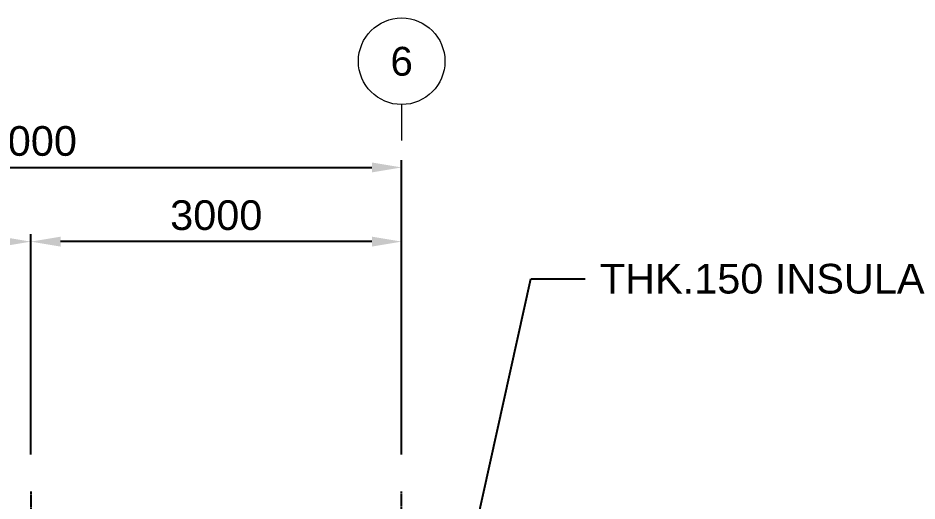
# Model space of a CAD drawing. Header units: millimetres. Extents: x 66027 to 360317, y -114806 to -64032.
# Drawn here: x 327712 to 334986, y -95301 to -91395 of the extents above; entities that cross this region are included whole.
import ezdxf
from ezdxf.enums import TextEntityAlignment as Align

# ---------------------------------------------------------------- set-up
doc = ezdxf.new("R2010")
doc.units = ezdxf.units.MM
doc.header["$LTSCALE"] = 140
doc.linetypes.add('CENTER', pattern=[2, 1.25, -0.25, 0.25, -0.25])
doc.layers.get('Defpoints').update_dxf_attribs({"color": 175})
for name, color, linetype in [('C_BLOCK', 7, 'Continuous'), ('C_CEN', 1, 'CENTER'), ('C_TEXT_01', 2, 'Continuous'), ('DIM-SCALE', 7, 'Continuous')]:
    doc.layers.add(name, color=color, linetype=linetype)
doc.styles.add('Arial', font='arial.ttf')
doc.styles.add('돋움', font='')
doc.styles.get('돋움').set_extended_font_data('Dotum')
doc.dimstyles.new('일반도면_0050', dxfattribs={"dimtxt": 200, "dimasz": 200, "dimexe": 50, "dimexo": 250, "dimgap": 75, "dimtad": 1, "dimdec": 0, "dimzin": 0, "dimdsep": 46, "dimtxsty": 'Arial', "dimcen": -250, "dimclrd": 7, "dimclre": 7, "dimclrt": 2, "dimadec": 0, "dimazin": 0, "dimtfac": 1, "dimtdec": 0, "dimtix": 1, "dimtmove": 2, "dimatfit": 3, "dimfxl": 1, "dimtolj": 1, "dimtzin": 0, "dimarcsym": 0})
doc.dimstyles.new('일반도면_0080', dxfattribs={"dimtxt": 240, "dimasz": 200, "dimexe": 80, "dimexo": 240, "dimgap": 80, "dimtad": 1, "dimdec": 0, "dimzin": 0, "dimdsep": 46, "dimtxsty": '돋움', "dimcen": -400, "dimclrd": 7, "dimclre": 7, "dimclrt": 2, "dimadec": 8, "dimazin": 0, "dimtfac": 1, "dimtdec": 4, "dimtix": 1, "dimtmove": 2, "dimatfit": 3, "dimfxl": 1, "dimtolj": 1, "dimtzin": 0, "dimarcsym": 0})

# ---------------------------------------------------------------- blocks, each defined once
blk = doc.blocks.new('*D198')
at = {"layer": 'Defpoints', "color": 0}
for p in [(330816.2, -92603.6), (324816.2, -93203.6), (330816.2, -95225)]:
    blk.add_point(p, dxfattribs=at)
at = {"layer": 'DIM-SCALE', "color": 7, "lineweight": -2}
for p, q in [((324816.2, -92903.6), (324816.2, -92543.6)), ((330816.2, -94925), (330816.2, -92543.6)), ((325056.2, -92603.6), (330576.2, -92603.6))]:
    blk.add_line(p, q, dxfattribs=at)
at = {"layer": 'DIM-SCALE', "color": 7}
for points in [[(325056.2, -92563.6), (325056.2, -92643.6), (324816.2, -92603.6)], [(330576.2, -92563.6), (330576.2, -92643.6), (330816.2, -92603.6)]]:
    blk.add_solid(points, dxfattribs=at)
at = {"layer": 'DIM-SCALE', "color": 2, "insert": (327816.2, -92391.1), "char_height": 240, "attachment_point": 5, "style": 'Arial'}
blk.add_mtext('\\A1;6000', dxfattribs=at)
blk = doc.blocks.new('*D399')
at = {"layer": 'Defpoints', "color": 0}
for p in [(327816.2, -93203.6), (325191.2, -95225), (327816.2, -95225)]:
    blk.add_point(p, dxfattribs=at)
at = {"layer": 'DIM-SCALE', "color": 7, "lineweight": -2}
for p, q in [((325191.2, -94925), (325191.2, -93143.6)), ((327816.2, -94925), (327816.2, -93143.6)), ((325431.2, -93203.6), (327576.2, -93203.6))]:
    blk.add_line(p, q, dxfattribs=at)
at = {"layer": 'DIM-SCALE', "color": 7}
for points in [[(325431.2, -93163.6), (325431.2, -93243.6), (325191.2, -93203.6)], [(327576.2, -93163.6), (327576.2, -93243.6), (327816.2, -93203.6)]]:
    blk.add_solid(points, dxfattribs=at)
at = {"layer": 'DIM-SCALE', "color": 2, "insert": (326503.7, -92991.1), "char_height": 240, "attachment_point": 5, "style": 'Arial'}
blk.add_mtext('\\A1;2625', dxfattribs=at)
blk = doc.blocks.new('*D400')
at = {"layer": 'Defpoints', "color": 0}
for p in [(327816.2, -93203.6), (327816.2, -95225), (330816.2, -95225)]:
    blk.add_point(p, dxfattribs=at)
at = {"layer": 'DIM-SCALE', "color": 7, "lineweight": -2}
for p, q in [((327816.2, -94925), (327816.2, -93143.6)), ((330816.2, -94925), (330816.2, -93143.6)), ((330576.2, -93203.6), (328056.2, -93203.6))]:
    blk.add_line(p, q, dxfattribs=at)
at = {"layer": 'DIM-SCALE', "color": 7}
for points in [[(328056.2, -93163.6), (328056.2, -93243.6), (327816.2, -93203.6)], [(330576.2, -93163.6), (330576.2, -93243.6), (330816.2, -93203.6)]]:
    blk.add_solid(points, dxfattribs=at)
at = {"layer": 'DIM-SCALE', "color": 2, "insert": (329316.2, -92991), "char_height": 240, "attachment_point": 5, "style": 'Arial'}
blk.add_mtext('\\A1;3000', dxfattribs=at)

msp = doc.modelspace()

# ---------------------------------------------------------------- linework, layer by layer
at = {"layer": 'C_BLOCK', "lineweight": 0}
msp.add_line((330816.2, -92095.1), (330816.2, -92386.8), dxfattribs=at)
msp.add_circle((330816.2, -91745.1), 350, dxfattribs=at)
at = {"layer": 'C_CEN', "color": 1, "ltscale": 0.1}
for p, q in [((327816.2, -95225), (327816.2, -105225)), ((330816.2, -105225), (330816.2, -95225))]:
    msp.add_line(p, q, dxfattribs=at)

# ---------------------------------------------------------------- texts
at = {"layer": 'C_BLOCK', "color": 2, "linetype": 'Continuous', "lineweight": 13, "style": 'Arial'}
msp.add_text('6', height=233.3, dxfattribs=at).set_placement((330816.2, -91745.1), align=Align.MIDDLE_CENTER)
at = {"layer": 'C_TEXT_01', "style": 'Arial'}
msp.add_text('THK.150 INSULATED METAL CLADING', height=240, dxfattribs=at).set_placement((332419.4, -93623.3))

# ---------------------------------------------------------------- dimensions: what is measured, and where the dimension line sits
at = {"layer": 'DIM-SCALE'}
for base, p1, p2, picture, middle in [((330816.2, -92603.6), (324816.2, -93203.6), (330816.2, -95225), '*D198', (327816.2, -92391.1)), ((327816.2, -93203.6), (325191.2, -95225), (327816.2, -95225), '*D399', (326503.7, -92991.1))]:
    dim = msp.add_linear_dim(base=base, p1=p1, p2=p2, dimstyle='일반도면_0050', override={"dimscale": 1.2}, dxfattribs=at)
    dim.commit()
    dim.dimension.update_dxf_attribs({"geometry": picture, "text_midpoint": middle})
dim = msp.add_linear_dim(base=(327816.2, -93203.6), p1=(330816.2, -95225), p2=(327816.2, -95225), angle=180, dimstyle='일반도면_0050', override={"dimscale": 1.2}, dxfattribs=at)
dim.commit()
dim.dimension.update_dxf_attribs({"geometry": '*D400', "text_midpoint": (329316.2, -92991)})

# ---------------------------------------------------------------- leaders
msp.add_leader([(330963.1, -97573), (331862, -93503.7), (332302.1, -93503.7)], dimstyle='일반도면_0080', override={"dimasz": 300, "dimlfac": 0.166667, "dimtxsty": 'Arial'}, dxfattribs=at)

doc.saveas('drawing.dxf')
